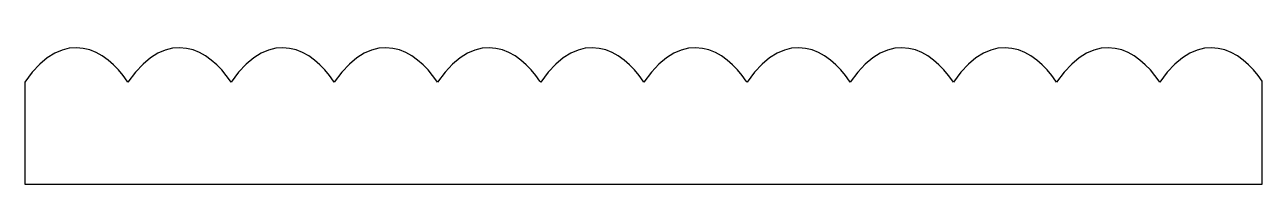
# Model space of a CAD drawing. Header units: centimetres. Extents: x -11.4 to 11.4, y -1.3 to 1.7.
import ezdxf

# ---------------------------------------------------------------- set-up
doc = ezdxf.new("R2010")
doc.units = ezdxf.units.CM
doc.header["$MEASUREMENT"] = 0
doc.layers.add('Camada 1', color=7, linetype='Continuous')

msp = doc.modelspace()

# ---------------------------------------------------------------- linework, layer by layer
at = {"layer": 'Camada 1'}
msp.add_open_spline([(-11.42339, 0.62835), (-10.68256, 1.68668), (-9.91526, 1.22366), (-9.53162, 0.64158), (-9.53162, 0.64158), (-9.53162, 0.64158), (-9.51839, 0.62835), (-9.51839, 0.62835), (-9.51839, 0.62835), (-8.77756, 1.68668), (-8.01026, 1.22366), (-7.62662, 0.64158), (-7.62662, 0.64158), (-7.62662, 0.64158), (-7.61339, 0.62835), (-7.61339, 0.62835), (-7.61339, 0.62835), (-6.87256, 1.68668), (-6.10526, 1.22366), (-5.72162, 0.64158), (-5.72162, 0.64158), (-5.72162, 0.64158), (-5.70839, 0.62835), (-5.70839, 0.62835), (-5.70839, 0.62835), (-4.96756, 1.68668), (-4.20026, 1.22366), (-3.81662, 0.64158), (-3.81662, 0.64158), (-3.81662, 0.64158), (-3.80339, 0.62835), (-3.80339, 0.62835), (-3.80339, 0.62835), (-3.06256, 1.68668), (-2.29526, 1.22366), (-1.91162, 0.64158), (-1.91162, 0.64158), (-1.91162, 0.64158), (-1.89839, 0.62835), (-1.89839, 0.62835), (-1.89839, 0.62835), (-1.15756, 1.68668), (-0.39026, 1.22366), (-0.00662, 0.64158), (-0.00662, 0.64158), (-0.00662, 0.64158), (0.00661, 0.62835), (0.00661, 0.62835), (0.00661, 0.62835), (0.74744, 1.68668), (1.51474, 1.22366), (1.89838, 0.64158), (1.89838, 0.64158), (1.89838, 0.64158), (1.91161, 0.62835), (1.91161, 0.62835), (1.91161, 0.62835), (2.65244, 1.68668), (3.41974, 1.22366), (3.80338, 0.64158), (3.80338, 0.64158), (3.80338, 0.64158), (3.81661, 0.62835), (3.81661, 0.62835), (3.81661, 0.62835), (4.55744, 1.68668), (5.32474, 1.22366), (5.70838, 0.64158), (5.70838, 0.64158), (5.70838, 0.64158), (5.72161, 0.62835), (5.72161, 0.62835), (5.72161, 0.62835), (6.46244, 1.68668), (7.22974, 1.22366), (7.61338, 0.64158), (7.61338, 0.64158), (7.61338, 0.64158), (7.62661, 0.62835), (7.62661, 0.62835), (7.62661, 0.62835), (8.36744, 1.68668), (9.13474, 1.22366), (9.51838, 0.64158), (9.51838, 0.64158), (9.51838, 0.64158), (9.53161, 0.62835), (9.53161, 0.62835), (9.53161, 0.62835), (10.27244, 1.68668), (11.03974, 1.22366), (11.42338, 0.64158), (11.42338, 0.64158), (11.42338, 0.64158), (11.42338, -1.26122), (11.42338, -1.26122), (11.42338, -1.26122), (11.42338, -1.26122), (-11.42339, -1.26123), (-11.42339, -1.26123), (-11.42339, -1.26123), (-11.42339, -1.26123), (-11.42339, 0.62835), (-11.42339, 0.62835)], degree=3, knots=[0, 0, 0, 0, 0.03703704, 0.03703704, 0.03703704, 0.03703704, 0.07407407, 0.07407407, 0.07407407, 0.07407407, 0.11111111, 0.11111111, 0.11111111, 0.11111111, 0.14814815, 0.14814815, 0.14814815, 0.14814815, 0.18518519, 0.18518519, 0.18518519, 0.18518519, 0.22222222, 0.22222222, 0.22222222, 0.22222222, 0.25925926, 0.25925926, 0.25925926, 0.25925926, 0.2962963, 0.2962963, 0.2962963, 0.2962963, 0.33333333, 0.33333333, 0.33333333, 0.33333333, 0.37037037, 0.37037037, 0.37037037, 0.37037037, 0.40740741, 0.40740741, 0.40740741, 0.40740741, 0.44444444, 0.44444444, 0.44444444, 0.44444444, 0.48148148, 0.48148148, 0.48148148, 0.48148148, 0.51851852, 0.51851852, 0.51851852, 0.51851852, 0.55555556, 0.55555556, 0.55555556, 0.55555556, 0.59259259, 0.59259259, 0.59259259, 0.59259259, 0.62962963, 0.62962963, 0.62962963, 0.62962963, 0.66666667, 0.66666667, 0.66666667, 0.66666667, 0.7037037, 0.7037037, 0.7037037, 0.7037037, 0.74074074, 0.74074074, 0.74074074, 0.74074074, 0.77777778, 0.77777778, 0.77777778, 0.77777778, 0.81481481, 0.81481481, 0.81481481, 0.81481481, 0.85185185, 0.85185185, 0.85185185, 0.85185185, 0.88888889, 0.88888889, 0.88888889, 0.88888889, 0.92592593, 0.92592593, 0.92592593, 0.92592593, 1, 1, 1, 1], dxfattribs=at)

doc.saveas('drawing.dxf')
